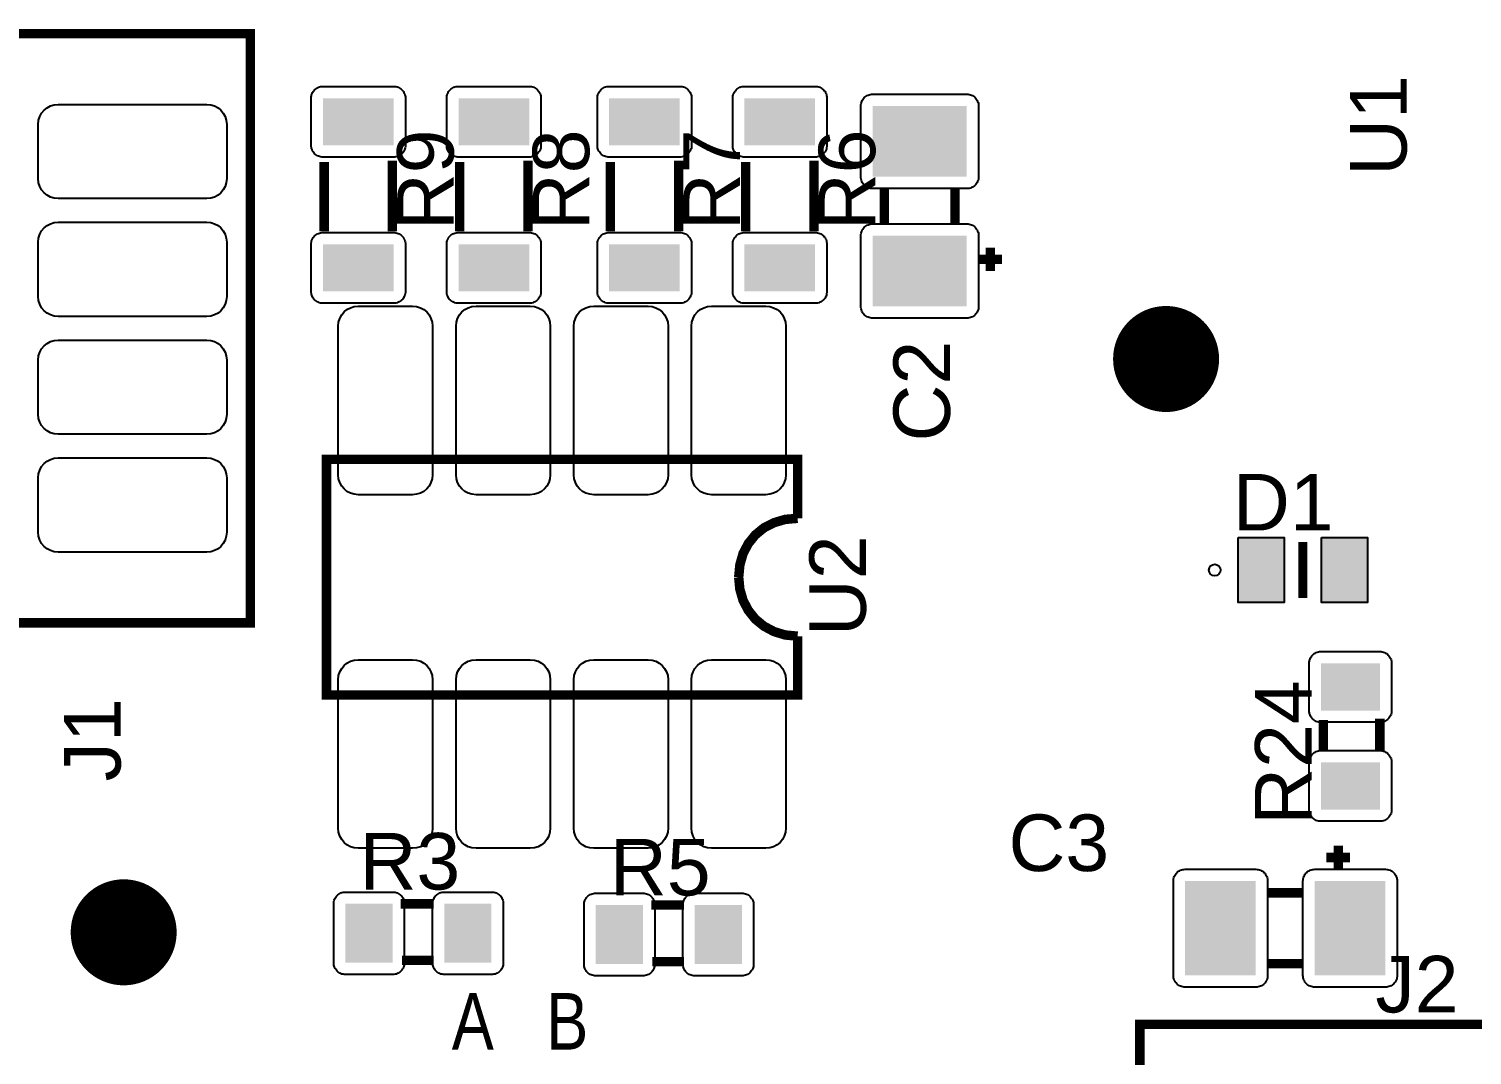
# Model space of a CAD drawing. Header units: inches. Extents: x 15 to 148, y 10 to 111.
# Drawn here: x 128.093 to 129.564, y 104.158 to 105.203 of the extents above; entities that cross this region are included whole.
import ezdxf

# ---------------------------------------------------------------- set-up
doc = ezdxf.new("R2010")
doc.units = ezdxf.units.IN
doc.header["$MEASUREMENT"] = 0
doc.layers.add('BLK_12AWG', color=7, linetype='Continuous')

# ---------------------------------------------------------------- blocks, each defined once
blk = doc.blocks.new('RPAD')
blk.add_trace([(-0.5, -0.5), (-0.5, 0.5), (0.5, -0.5), (0.5, 0.5)])
blk = doc.blocks.new('EPAD')
at = {"const_width": 0.5}
blk.add_lwpolyline([(-0.25, 0, 1), (0.25, 0, 1)], format="xyb", close=True, dxfattribs=at)
blk = doc.blocks.new('i2c')
for points, const_width in [([(129.5983, 106.1102), (129.8483, 106.1102), (129.8483, 106.6102), (129.5983, 106.6102), (129.5983, 106.1102)], 0.008), ([(129.5983, 106.1102), (129.8483, 106.1102), (129.8483, 106.6102), (129.5983, 106.6102), (129.5983, 106.1102)], 0.008), ([(129.5983, 106.1102), (129.8483, 106.1102), (129.8483, 106.6102), (129.5983, 106.6102), (129.5983, 106.1102)], 0.008), ([(129.969, 106.5024), (129.969, 106.4424)], 0.008), ([(129.969, 106.5024), (129.969, 106.4424)], 0.008), ([(129.969, 106.5024), (129.969, 106.4424)], 0.008), ([(130.0841, 106.5024), (130.0841, 106.4424)], 0.008), ([(130.0841, 106.5024), (130.0841, 106.4424)], 0.008), ([(130.0841, 106.5024), (130.0841, 106.4424)], 0.008), ([(130.212, 106.5024), (130.212, 106.4424)], 0.008), ([(130.212, 106.5024), (130.212, 106.4424)], 0.008), ([(130.212, 106.5024), (130.212, 106.4424)], 0.008), ([(130.3269, 106.5024), (130.3269, 106.4424)], 0.008), ([(130.3269, 106.5024), (130.3269, 106.4424)], 0.008), ([(130.3269, 106.5024), (130.3269, 106.4424)], 0.008), ([(129.911, 106.5014), (129.911, 106.4424)], 0.008), ([(129.911, 106.5014), (129.911, 106.4424)], 0.008), ([(129.911, 106.5014), (129.911, 106.4424)], 0.008), ([(130.0261, 106.5014), (130.0261, 106.4424)], 0.008), ([(130.0261, 106.5014), (130.0261, 106.4424)], 0.008), ([(130.0261, 106.5014), (130.0261, 106.4424)], 0.008), ([(130.154, 106.5014), (130.154, 106.4424)], 0.008), ([(130.154, 106.5014), (130.154, 106.4424)], 0.008), ([(130.154, 106.5014), (130.154, 106.4424)], 0.008), ([(130.2689, 106.5014), (130.2689, 106.4424)], 0.008), ([(130.2689, 106.5014), (130.2689, 106.4424)], 0.008), ([(130.2689, 106.5014), (130.2689, 106.4424)], 0.008), ([(130.3867, 106.4787), (130.3867, 106.4487)], 0.008), ([(130.3867, 106.4787), (130.3867, 106.4487)], 0.008), ([(130.3867, 106.4787), (130.3867, 106.4487)], 0.008), ([(130.4467, 106.4787), (130.4467, 106.4487)], 0.008), ([(130.4467, 106.4787), (130.4467, 106.4487)], 0.008), ([(130.4467, 106.4787), (130.4467, 106.4487)], 0.008), ([(130.4767, 106.4287), (130.4767, 106.4087)], 0.008), ([(130.4767, 106.4287), (130.4767, 106.4087)], 0.008), ([(130.4767, 106.4287), (130.4767, 106.4087)], 0.008), ([(130.4867, 106.4187), (130.4667, 106.4187)], 0.008), ([(130.4867, 106.4187), (130.4667, 106.4187)], 0.008), ([(130.4867, 106.4187), (130.4667, 106.4187)], 0.008), ([(130.313, 106.0989), (130.313, 106.0489), (129.913, 106.0489), (129.913, 106.2489), (130.313, 106.2489), (130.313, 106.1989)], 0.008), ([(130.313, 106.0989), (130.313, 106.0489), (129.913, 106.0489), (129.913, 106.2489), (130.313, 106.2489), (130.313, 106.1989)], 0.008), ([(130.313, 106.0989), (130.313, 106.0489), (129.913, 106.0489), (129.913, 106.2489), (130.313, 106.2489), (130.313, 106.1989)], 0.008), ([(130.263, 106.1489), (130.264, 106.1594), (130.2667, 106.169), (130.2712, 106.1775), (130.2771, 106.1848), (130.2844, 106.1908), (130.293, 106.1952), (130.3025, 106.198), (130.313, 106.1989)], 0.008), ([(130.263, 106.1489), (130.264, 106.1594), (130.2667, 106.169), (130.2712, 106.1775), (130.2771, 106.1848), (130.2844, 106.1908), (130.293, 106.1952), (130.3025, 106.198), (130.313, 106.1989)], 0.008), ([(130.263, 106.1489), (130.264, 106.1594), (130.2667, 106.169), (130.2712, 106.1775), (130.2771, 106.1848), (130.2844, 106.1908), (130.293, 106.1952), (130.3025, 106.198), (130.313, 106.1989)], 0.008), ([(130.742, 106.1787), (130.742, 106.1314)], 0.00787), ([(130.742, 106.1787), (130.742, 106.1314)], 0.00787), ([(130.742, 106.1787), (130.742, 106.1314)], 0.00787), ([(130.263, 106.1489), (130.264, 106.1387), (130.2667, 106.1293), (130.2712, 106.1208), (130.2771, 106.1134), (130.2844, 106.1074), (130.293, 106.1028), (130.3025, 106.0999), (130.313, 106.0989)], 0.008), ([(130.263, 106.1489), (130.264, 106.1387), (130.2667, 106.1293), (130.2712, 106.1208), (130.2771, 106.1134), (130.2844, 106.1074), (130.293, 106.1028), (130.3025, 106.0999), (130.313, 106.0989)], 0.008), ([(130.263, 106.1489), (130.264, 106.1387), (130.2667, 106.1293), (130.2712, 106.1208), (130.2771, 106.1134), (130.2844, 106.1074), (130.293, 106.1028), (130.3025, 106.0999), (130.313, 106.0989)], 0.008), ([(130.7594, 106.0008), (130.7594, 106.0278)], 0.008), ([(130.7594, 106.0008), (130.7594, 106.0278)], 0.008), ([(130.7594, 106.0008), (130.7594, 106.0278)], 0.008), ([(130.8074, 106.0008), (130.8074, 106.0288)], 0.008), ([(130.8074, 106.0008), (130.8074, 106.0288)], 0.008), ([(130.8074, 106.0008), (130.8074, 106.0288)], 0.008), ([(130.7721, 105.9211), (130.7721, 105.9011)], 0.008), ([(130.7721, 105.9211), (130.7721, 105.9011)], 0.008), ([(130.7721, 105.9211), (130.7721, 105.9011)], 0.008), ([(130.7621, 105.9111), (130.7821, 105.9111)], 0.008), ([(130.7621, 105.9111), (130.7821, 105.9111)], 0.008), ([(130.7621, 105.9111), (130.7821, 105.9111)], 0.008), ([(130.7121, 105.8811), (130.7421, 105.8811)], 0.008), ([(130.7121, 105.8811), (130.7421, 105.8811)], 0.008), ([(130.7121, 105.8811), (130.7421, 105.8811)], 0.008), ([(130.0041, 105.8718), (129.9761, 105.8718)], 0.008), ([(130.0041, 105.8718), (129.9761, 105.8718)], 0.008), ([(130.0041, 105.8718), (129.9761, 105.8718)], 0.008), ([(130.2167, 105.8708), (130.1887, 105.8708)], 0.008), ([(130.2167, 105.8708), (130.1887, 105.8708)], 0.008), ([(130.2167, 105.8708), (130.1887, 105.8708)], 0.008), ([(130.0041, 105.8238), (129.9771, 105.8238)], 0.008), ([(130.0041, 105.8238), (129.9771, 105.8238)], 0.008), ([(130.0041, 105.8238), (129.9771, 105.8238)], 0.008), ([(130.2167, 105.8228), (130.1897, 105.8228)], 0.008), ([(130.2167, 105.8228), (130.1897, 105.8228)], 0.008), ([(130.2167, 105.8228), (130.1897, 105.8228)], 0.008), ([(130.7121, 105.8211), (130.7421, 105.8211)], 0.008), ([(130.7121, 105.8211), (130.7421, 105.8211)], 0.008), ([(130.7121, 105.8211), (130.7421, 105.8211)], 0.008), ([(130.6036, 105.5196), (131.1036, 105.5196), (131.1036, 105.7696), (130.6036, 105.7696), (130.6036, 105.5196)], 0.008), ([(130.6036, 105.5196), (131.1036, 105.5196), (131.1036, 105.7696), (130.6036, 105.7696), (130.6036, 105.5196)], 0.008), ([(130.6036, 105.5196), (131.1036, 105.5196), (131.1036, 105.7696), (130.6036, 105.7696), (130.6036, 105.5196)], 0.008)]:
    blk.add_lwpolyline(points, dxfattribs=dict(const_width=const_width))
for points in [[(129.98, 106.5554), (129.98, 106.5154), (129.98, 106.5144), (129.9798, 106.5134), (129.9796, 106.5124), (129.9792, 106.5115), (129.9788, 106.5106), (129.9783, 106.5098), (129.9778, 106.509), (129.9771, 106.5083), (129.9764, 106.5077), (129.9756, 106.5071), (129.9748, 106.5066), (129.9739, 106.5062), (129.973, 106.5059), (129.972, 106.5056), (129.971, 106.5055), (129.97, 106.5054), (129.91, 106.5054), (129.909, 106.5055), (129.908, 106.5056), (129.907, 106.5059), (129.9061, 106.5062), (129.9052, 106.5066), (129.9044, 106.5071), (129.9036, 106.5077), (129.9029, 106.5083), (129.9023, 106.509), (129.9017, 106.5098), (129.9012, 106.5106), (129.9008, 106.5115), (129.9004, 106.5124), (129.9002, 106.5134), (129.9001, 106.5144), (129.9, 106.5154), (129.9, 106.5554), (129.9001, 106.5565), (129.9002, 106.5575), (129.9004, 106.5584), (129.9008, 106.5594), (129.9012, 106.5602), (129.9017, 106.5611), (129.9023, 106.5618), (129.9029, 106.5625), (129.9036, 106.5632), (129.9044, 106.5637), (129.9052, 106.5642), (129.9061, 106.5647), (129.907, 106.565), (129.908, 106.5652), (129.909, 106.5654), (129.91, 106.5654), (129.97, 106.5654), (129.971, 106.5654), (129.972, 106.5652), (129.973, 106.565), (129.9739, 106.5647), (129.9748, 106.5642), (129.9756, 106.5637), (129.9764, 106.5632), (129.9771, 106.5625), (129.9778, 106.5618), (129.9783, 106.5611), (129.9788, 106.5602), (129.9792, 106.5594), (129.9796, 106.5584), (129.9798, 106.5575), (129.98, 106.5565), (129.98, 106.5554)], [(130.0951, 106.5554), (130.0951, 106.5154), (130.095, 106.5144), (130.0949, 106.5134), (130.0946, 106.5124), (130.0943, 106.5115), (130.0939, 106.5106), (130.0934, 106.5098), (130.0928, 106.509), (130.0922, 106.5083), (130.0915, 106.5077), (130.0907, 106.5071), (130.0899, 106.5066), (130.089, 106.5062), (130.0881, 106.5059), (130.0871, 106.5056), (130.0861, 106.5055), (130.0851, 106.5054), (130.0251, 106.5054), (130.024, 106.5055), (130.023, 106.5056), (130.0221, 106.5059), (130.0211, 106.5062), (130.0203, 106.5066), (130.0194, 106.5071), (130.0187, 106.5077), (130.018, 106.5083), (130.0173, 106.509), (130.0167, 106.5098), (130.0163, 106.5106), (130.0158, 106.5115), (130.0155, 106.5124), (130.0153, 106.5134), (130.0151, 106.5144), (130.0151, 106.5154), (130.0151, 106.5554), (130.0151, 106.5565), (130.0153, 106.5575), (130.0155, 106.5584), (130.0158, 106.5594), (130.0163, 106.5602), (130.0167, 106.5611), (130.0173, 106.5618), (130.018, 106.5625), (130.0187, 106.5632), (130.0194, 106.5637), (130.0203, 106.5642), (130.0211, 106.5647), (130.0221, 106.565), (130.023, 106.5652), (130.024, 106.5654), (130.0251, 106.5654), (130.0851, 106.5654), (130.0861, 106.5654), (130.0871, 106.5652), (130.0881, 106.565), (130.089, 106.5647), (130.0899, 106.5642), (130.0907, 106.5637), (130.0915, 106.5632), (130.0922, 106.5625), (130.0928, 106.5618), (130.0934, 106.5611), (130.0939, 106.5602), (130.0943, 106.5594), (130.0946, 106.5584), (130.0949, 106.5575), (130.095, 106.5565), (130.0951, 106.5554)], [(130.223, 106.5554), (130.223, 106.5154), (130.223, 106.5144), (130.2228, 106.5134), (130.2226, 106.5124), (130.2222, 106.5115), (130.2218, 106.5106), (130.2213, 106.5098), (130.2208, 106.509), (130.2201, 106.5083), (130.2194, 106.5077), (130.2186, 106.5071), (130.2178, 106.5066), (130.2169, 106.5062), (130.216, 106.5059), (130.215, 106.5056), (130.214, 106.5055), (130.213, 106.5054), (130.153, 106.5054), (130.152, 106.5055), (130.151, 106.5056), (130.15, 106.5059), (130.1491, 106.5062), (130.1482, 106.5066), (130.1474, 106.5071), (130.1466, 106.5077), (130.1459, 106.5083), (130.1453, 106.509), (130.1447, 106.5098), (130.1442, 106.5106), (130.1438, 106.5115), (130.1434, 106.5124), (130.1432, 106.5134), (130.1431, 106.5144), (130.143, 106.5154), (130.143, 106.5554), (130.1431, 106.5565), (130.1432, 106.5575), (130.1434, 106.5584), (130.1438, 106.5594), (130.1442, 106.5602), (130.1447, 106.5611), (130.1453, 106.5618), (130.1459, 106.5625), (130.1466, 106.5632), (130.1474, 106.5637), (130.1482, 106.5642), (130.1491, 106.5647), (130.15, 106.565), (130.151, 106.5652), (130.152, 106.5654), (130.153, 106.5654), (130.213, 106.5654), (130.214, 106.5654), (130.215, 106.5652), (130.216, 106.565), (130.2169, 106.5647), (130.2178, 106.5642), (130.2186, 106.5637), (130.2194, 106.5632), (130.2201, 106.5625), (130.2208, 106.5618), (130.2213, 106.5611), (130.2218, 106.5602), (130.2222, 106.5594), (130.2226, 106.5584), (130.2228, 106.5575), (130.223, 106.5565), (130.223, 106.5554)], [(130.3379, 106.5554), (130.3379, 106.5154), (130.3379, 106.5144), (130.3377, 106.5134), (130.3375, 106.5124), (130.3372, 106.5115), (130.3368, 106.5106), (130.3363, 106.5098), (130.3357, 106.509), (130.3351, 106.5083), (130.3343, 106.5077), (130.3336, 106.5071), (130.3328, 106.5066), (130.3319, 106.5062), (130.331, 106.5059), (130.33, 106.5056), (130.329, 106.5055), (130.3279, 106.5054), (130.2679, 106.5054), (130.2669, 106.5055), (130.2659, 106.5056), (130.2649, 106.5059), (130.264, 106.5062), (130.2631, 106.5066), (130.2623, 106.5071), (130.2615, 106.5077), (130.2608, 106.5083), (130.2602, 106.509), (130.2596, 106.5098), (130.2591, 106.5106), (130.2587, 106.5115), (130.2584, 106.5124), (130.2581, 106.5134), (130.258, 106.5144), (130.2579, 106.5154), (130.2579, 106.5554), (130.258, 106.5565), (130.2581, 106.5575), (130.2584, 106.5584), (130.2587, 106.5594), (130.2591, 106.5602), (130.2596, 106.5611), (130.2602, 106.5618), (130.2608, 106.5625), (130.2615, 106.5632), (130.2623, 106.5637), (130.2631, 106.5642), (130.264, 106.5647), (130.2649, 106.565), (130.2659, 106.5652), (130.2669, 106.5654), (130.2679, 106.5654), (130.3279, 106.5654), (130.329, 106.5654), (130.33, 106.5652), (130.331, 106.565), (130.3319, 106.5647), (130.3328, 106.5642), (130.3336, 106.5637), (130.3343, 106.5632), (130.3351, 106.5625), (130.3357, 106.5618), (130.3363, 106.5611), (130.3368, 106.5602), (130.3372, 106.5594), (130.3375, 106.5584), (130.3377, 106.5575), (130.3379, 106.5565), (130.3379, 106.5554)], [(130.4667, 106.5487), (130.4667, 106.4887), (130.4667, 106.4877), (130.4665, 106.4867), (130.4663, 106.4857), (130.4659, 106.4848), (130.4655, 106.4839), (130.465, 106.4831), (130.4645, 106.4823), (130.4638, 106.4816), (130.4631, 106.481), (130.4623, 106.4804), (130.4615, 106.4799), (130.4606, 106.4795), (130.4597, 106.4792), (130.4588, 106.4789), (130.4578, 106.4788), (130.4567, 106.4787), (130.3767, 106.4787), (130.3757, 106.4788), (130.3747, 106.4789), (130.3737, 106.4792), (130.3728, 106.4795), (130.3719, 106.4799), (130.3711, 106.4804), (130.3703, 106.481), (130.3696, 106.4816), (130.369, 106.4823), (130.3684, 106.4831), (130.3679, 106.4839), (130.3675, 106.4848), (130.3672, 106.4857), (130.3669, 106.4867), (130.3668, 106.4877), (130.3667, 106.4887), (130.3667, 106.5487), (130.3668, 106.5498), (130.3669, 106.5508), (130.3672, 106.5518), (130.3675, 106.5527), (130.3679, 106.5536), (130.3684, 106.5544), (130.369, 106.5552), (130.3696, 106.5559), (130.3703, 106.5565), (130.3711, 106.5571), (130.3719, 106.5576), (130.3728, 106.558), (130.3737, 106.5583), (130.3747, 106.5585), (130.3757, 106.5587), (130.3767, 106.5587), (130.4567, 106.5587), (130.4578, 106.5587), (130.4588, 106.5585), (130.4597, 106.5583), (130.4606, 106.558), (130.4615, 106.5576), (130.4623, 106.5571), (130.4631, 106.5565), (130.4638, 106.5559), (130.4645, 106.5552), (130.465, 106.5544), (130.4655, 106.5536), (130.4659, 106.5527), (130.4663, 106.5518), (130.4665, 106.5508), (130.4667, 106.5498), (130.4667, 106.5487)], [(129.6683, 106.4872), (129.6683, 106.5332), (129.6686, 106.5367), (129.6696, 106.5399), (129.6711, 106.5428), (129.6732, 106.5453), (129.6757, 106.5473), (129.6786, 106.5489), (129.6818, 106.5499), (129.6853, 106.5502), (129.8113, 106.5502), (129.8148, 106.5499), (129.818, 106.5489), (129.8209, 106.5473), (129.8234, 106.5453), (129.8254, 106.5428), (129.827, 106.5399), (129.8279, 106.5367), (129.8283, 106.5332), (129.8283, 106.4872), (129.8279, 106.4837), (129.827, 106.4805), (129.8254, 106.4776), (129.8234, 106.4751), (129.8209, 106.4731), (129.818, 106.4715), (129.8148, 106.4705), (129.8113, 106.4702), (129.6853, 106.4702), (129.6818, 106.4705), (129.6786, 106.4715), (129.6757, 106.4731), (129.6732, 106.4751), (129.6711, 106.4776), (129.6696, 106.4805), (129.6686, 106.4837), (129.6683, 106.4872)], [(129.6683, 106.3872), (129.6683, 106.4332), (129.6686, 106.4367), (129.6696, 106.4399), (129.6711, 106.4428), (129.6732, 106.4453), (129.6757, 106.4473), (129.6786, 106.4489), (129.6818, 106.4499), (129.6853, 106.4502), (129.8113, 106.4502), (129.8148, 106.4499), (129.818, 106.4489), (129.8209, 106.4473), (129.8234, 106.4453), (129.8254, 106.4428), (129.827, 106.4399), (129.8279, 106.4367), (129.8283, 106.4332), (129.8283, 106.3872), (129.8279, 106.3837), (129.827, 106.3805), (129.8254, 106.3776), (129.8234, 106.3751), (129.8209, 106.3731), (129.818, 106.3715), (129.8148, 106.3705), (129.8113, 106.3702), (129.6853, 106.3702), (129.6818, 106.3705), (129.6786, 106.3715), (129.6757, 106.3731), (129.6732, 106.3751), (129.6711, 106.3776), (129.6696, 106.3805), (129.6686, 106.3837), (129.6683, 106.3872)], [(130.4667, 106.4387), (130.4667, 106.3787), (130.4667, 106.3777), (130.4665, 106.3767), (130.4663, 106.3757), (130.4659, 106.3748), (130.4655, 106.3739), (130.465, 106.3731), (130.4645, 106.3723), (130.4638, 106.3716), (130.4631, 106.371), (130.4623, 106.3704), (130.4615, 106.3699), (130.4606, 106.3695), (130.4597, 106.3692), (130.4588, 106.3689), (130.4578, 106.3688), (130.4567, 106.3687), (130.3767, 106.3687), (130.3757, 106.3688), (130.3747, 106.3689), (130.3737, 106.3692), (130.3728, 106.3695), (130.3719, 106.3699), (130.3711, 106.3704), (130.3703, 106.371), (130.3696, 106.3716), (130.369, 106.3723), (130.3684, 106.3731), (130.3679, 106.3739), (130.3675, 106.3748), (130.3672, 106.3757), (130.3669, 106.3767), (130.3668, 106.3777), (130.3667, 106.3787), (130.3667, 106.4387), (130.3668, 106.4398), (130.3669, 106.4408), (130.3672, 106.4418), (130.3675, 106.4427), (130.3679, 106.4436), (130.3684, 106.4444), (130.369, 106.4452), (130.3696, 106.4459), (130.3703, 106.4465), (130.3711, 106.4471), (130.3719, 106.4476), (130.3728, 106.448), (130.3737, 106.4483), (130.3747, 106.4485), (130.3757, 106.4487), (130.3767, 106.4487), (130.4567, 106.4487), (130.4578, 106.4487), (130.4588, 106.4485), (130.4597, 106.4483), (130.4606, 106.448), (130.4615, 106.4476), (130.4623, 106.4471), (130.4631, 106.4465), (130.4638, 106.4459), (130.4645, 106.4452), (130.465, 106.4444), (130.4655, 106.4436), (130.4659, 106.4427), (130.4663, 106.4418), (130.4665, 106.4408), (130.4667, 106.4398), (130.4667, 106.4387)], [(129.98, 106.4314), (129.98, 106.3914), (129.98, 106.3904), (129.9798, 106.3894), (129.9796, 106.3884), (129.9792, 106.3875), (129.9788, 106.3866), (129.9783, 106.3858), (129.9778, 106.385), (129.9771, 106.3843), (129.9764, 106.3837), (129.9756, 106.3831), (129.9748, 106.3826), (129.9739, 106.3822), (129.973, 106.3819), (129.972, 106.3816), (129.971, 106.3815), (129.97, 106.3814), (129.91, 106.3814), (129.909, 106.3815), (129.908, 106.3816), (129.907, 106.3819), (129.9061, 106.3822), (129.9052, 106.3826), (129.9044, 106.3831), (129.9036, 106.3837), (129.9029, 106.3843), (129.9023, 106.385), (129.9017, 106.3858), (129.9012, 106.3866), (129.9008, 106.3875), (129.9004, 106.3884), (129.9002, 106.3894), (129.9001, 106.3904), (129.9, 106.3914), (129.9, 106.4314), (129.9001, 106.4325), (129.9002, 106.4335), (129.9004, 106.4344), (129.9008, 106.4354), (129.9012, 106.4362), (129.9017, 106.4371), (129.9023, 106.4378), (129.9029, 106.4385), (129.9036, 106.4392), (129.9044, 106.4397), (129.9052, 106.4402), (129.9061, 106.4407), (129.907, 106.441), (129.908, 106.4412), (129.909, 106.4414), (129.91, 106.4414), (129.97, 106.4414), (129.971, 106.4414), (129.972, 106.4412), (129.973, 106.441), (129.9739, 106.4407), (129.9748, 106.4402), (129.9756, 106.4397), (129.9764, 106.4392), (129.9771, 106.4385), (129.9778, 106.4378), (129.9783, 106.4371), (129.9788, 106.4362), (129.9792, 106.4354), (129.9796, 106.4344), (129.9798, 106.4335), (129.98, 106.4325), (129.98, 106.4314)], [(130.0951, 106.4314), (130.0951, 106.3914), (130.095, 106.3904), (130.0949, 106.3894), (130.0946, 106.3884), (130.0943, 106.3875), (130.0939, 106.3866), (130.0934, 106.3858), (130.0928, 106.385), (130.0922, 106.3843), (130.0915, 106.3837), (130.0907, 106.3831), (130.0899, 106.3826), (130.089, 106.3822), (130.0881, 106.3819), (130.0871, 106.3816), (130.0861, 106.3815), (130.0851, 106.3814), (130.0251, 106.3814), (130.024, 106.3815), (130.023, 106.3816), (130.0221, 106.3819), (130.0211, 106.3822), (130.0203, 106.3826), (130.0194, 106.3831), (130.0187, 106.3837), (130.018, 106.3843), (130.0173, 106.385), (130.0167, 106.3858), (130.0163, 106.3866), (130.0158, 106.3875), (130.0155, 106.3884), (130.0153, 106.3894), (130.0151, 106.3904), (130.0151, 106.3914), (130.0151, 106.4314), (130.0151, 106.4325), (130.0153, 106.4335), (130.0155, 106.4344), (130.0158, 106.4354), (130.0163, 106.4362), (130.0167, 106.4371), (130.0173, 106.4378), (130.018, 106.4385), (130.0187, 106.4392), (130.0194, 106.4397), (130.0203, 106.4402), (130.0211, 106.4407), (130.0221, 106.441), (130.023, 106.4412), (130.024, 106.4414), (130.0251, 106.4414), (130.0851, 106.4414), (130.0861, 106.4414), (130.0871, 106.4412), (130.0881, 106.441), (130.089, 106.4407), (130.0899, 106.4402), (130.0907, 106.4397), (130.0915, 106.4392), (130.0922, 106.4385), (130.0928, 106.4378), (130.0934, 106.4371), (130.0939, 106.4362), (130.0943, 106.4354), (130.0946, 106.4344), (130.0949, 106.4335), (130.095, 106.4325), (130.0951, 106.4314)], [(130.223, 106.4314), (130.223, 106.3914), (130.223, 106.3904), (130.2228, 106.3894), (130.2226, 106.3884), (130.2222, 106.3875), (130.2218, 106.3866), (130.2213, 106.3858), (130.2208, 106.385), (130.2201, 106.3843), (130.2194, 106.3837), (130.2186, 106.3831), (130.2178, 106.3826), (130.2169, 106.3822), (130.216, 106.3819), (130.215, 106.3816), (130.214, 106.3815), (130.213, 106.3814), (130.153, 106.3814), (130.152, 106.3815), (130.151, 106.3816), (130.15, 106.3819), (130.1491, 106.3822), (130.1482, 106.3826), (130.1474, 106.3831), (130.1466, 106.3837), (130.1459, 106.3843), (130.1453, 106.385), (130.1447, 106.3858), (130.1442, 106.3866), (130.1438, 106.3875), (130.1434, 106.3884), (130.1432, 106.3894), (130.1431, 106.3904), (130.143, 106.3914), (130.143, 106.4314), (130.1431, 106.4325), (130.1432, 106.4335), (130.1434, 106.4344), (130.1438, 106.4354), (130.1442, 106.4362), (130.1447, 106.4371), (130.1453, 106.4378), (130.1459, 106.4385), (130.1466, 106.4392), (130.1474, 106.4397), (130.1482, 106.4402), (130.1491, 106.4407), (130.15, 106.441), (130.151, 106.4412), (130.152, 106.4414), (130.153, 106.4414), (130.213, 106.4414), (130.214, 106.4414), (130.215, 106.4412), (130.216, 106.441), (130.2169, 106.4407), (130.2178, 106.4402), (130.2186, 106.4397), (130.2194, 106.4392), (130.2201, 106.4385), (130.2208, 106.4378), (130.2213, 106.4371), (130.2218, 106.4362), (130.2222, 106.4354), (130.2226, 106.4344), (130.2228, 106.4335), (130.223, 106.4325), (130.223, 106.4314)], [(130.3379, 106.4314), (130.3379, 106.3914), (130.3379, 106.3904), (130.3377, 106.3894), (130.3375, 106.3884), (130.3372, 106.3875), (130.3368, 106.3866), (130.3363, 106.3858), (130.3357, 106.385), (130.3351, 106.3843), (130.3343, 106.3837), (130.3336, 106.3831), (130.3328, 106.3826), (130.3319, 106.3822), (130.331, 106.3819), (130.33, 106.3816), (130.329, 106.3815), (130.3279, 106.3814), (130.2679, 106.3814), (130.2669, 106.3815), (130.2659, 106.3816), (130.2649, 106.3819), (130.264, 106.3822), (130.2631, 106.3826), (130.2623, 106.3831), (130.2615, 106.3837), (130.2608, 106.3843), (130.2602, 106.385), (130.2596, 106.3858), (130.2591, 106.3866), (130.2587, 106.3875), (130.2584, 106.3884), (130.2581, 106.3894), (130.258, 106.3904), (130.2579, 106.3914), (130.2579, 106.4314), (130.258, 106.4325), (130.2581, 106.4335), (130.2584, 106.4344), (130.2587, 106.4354), (130.2591, 106.4362), (130.2596, 106.4371), (130.2602, 106.4378), (130.2608, 106.4385), (130.2615, 106.4392), (130.2623, 106.4397), (130.2631, 106.4402), (130.264, 106.4407), (130.2649, 106.441), (130.2659, 106.4412), (130.2669, 106.4414), (130.2679, 106.4414), (130.3279, 106.4414), (130.329, 106.4414), (130.33, 106.4412), (130.331, 106.441), (130.3319, 106.4407), (130.3328, 106.4402), (130.3336, 106.4397), (130.3343, 106.4392), (130.3351, 106.4385), (130.3357, 106.4378), (130.3363, 106.4371), (130.3368, 106.4362), (130.3372, 106.4354), (130.3375, 106.4344), (130.3377, 106.4335), (130.3379, 106.4325), (130.3379, 106.4314)], [(129.986, 106.2189), (129.94, 106.2189), (129.9365, 106.2193), (129.9333, 106.2202), (129.9304, 106.2218), (129.9279, 106.2238), (129.9259, 106.2263), (129.9243, 106.2292), (129.9233, 106.2325), (129.923, 106.2359), (129.923, 106.3619), (129.9233, 106.3654), (129.9243, 106.3686), (129.9259, 106.3715), (129.9279, 106.374), (129.9304, 106.3761), (129.9333, 106.3776), (129.9365, 106.3786), (129.94, 106.3789), (129.986, 106.3789), (129.9895, 106.3786), (129.9927, 106.3776), (129.9956, 106.3761), (129.9981, 106.374), (130.0001, 106.3715), (130.0017, 106.3686), (130.0027, 106.3654), (130.003, 106.3619), (130.003, 106.2359), (130.0027, 106.2325), (130.0017, 106.2292), (130.0001, 106.2263), (129.9981, 106.2238), (129.9956, 106.2218), (129.9927, 106.2202), (129.9895, 106.2193), (129.986, 106.2189)], [(130.086, 106.2189), (130.04, 106.2189), (130.0365, 106.2193), (130.0333, 106.2202), (130.0304, 106.2218), (130.0279, 106.2238), (130.0259, 106.2263), (130.0243, 106.2292), (130.0233, 106.2325), (130.023, 106.2359), (130.023, 106.3619), (130.0233, 106.3654), (130.0243, 106.3686), (130.0259, 106.3715), (130.0279, 106.374), (130.0304, 106.3761), (130.0333, 106.3776), (130.0365, 106.3786), (130.04, 106.3789), (130.086, 106.3789), (130.0895, 106.3786), (130.0927, 106.3776), (130.0956, 106.3761), (130.0981, 106.374), (130.1001, 106.3715), (130.1017, 106.3686), (130.1027, 106.3654), (130.103, 106.3619), (130.103, 106.2359), (130.1027, 106.2325), (130.1017, 106.2292), (130.1001, 106.2263), (130.0981, 106.2238), (130.0956, 106.2218), (130.0927, 106.2202), (130.0895, 106.2193), (130.086, 106.2189)], [(130.186, 106.2189), (130.14, 106.2189), (130.1365, 106.2193), (130.1333, 106.2202), (130.1304, 106.2218), (130.1279, 106.2238), (130.1259, 106.2263), (130.1243, 106.2292), (130.1233, 106.2325), (130.123, 106.2359), (130.123, 106.3619), (130.1233, 106.3654), (130.1243, 106.3686), (130.1259, 106.3715), (130.1279, 106.374), (130.1304, 106.3761), (130.1333, 106.3776), (130.1365, 106.3786), (130.14, 106.3789), (130.186, 106.3789), (130.1895, 106.3786), (130.1927, 106.3776), (130.1956, 106.3761), (130.1981, 106.374), (130.2001, 106.3715), (130.2017, 106.3686), (130.2027, 106.3654), (130.203, 106.3619), (130.203, 106.2359), (130.2027, 106.2325), (130.2017, 106.2292), (130.2001, 106.2263), (130.1981, 106.2238), (130.1956, 106.2218), (130.1927, 106.2202), (130.1895, 106.2193), (130.186, 106.2189)], [(130.286, 106.2189), (130.24, 106.2189), (130.2365, 106.2193), (130.2333, 106.2202), (130.2304, 106.2218), (130.2279, 106.2238), (130.2259, 106.2263), (130.2243, 106.2292), (130.2233, 106.2325), (130.223, 106.2359), (130.223, 106.3619), (130.2233, 106.3654), (130.2243, 106.3686), (130.2259, 106.3715), (130.2279, 106.374), (130.2304, 106.3761), (130.2333, 106.3776), (130.2365, 106.3786), (130.24, 106.3789), (130.286, 106.3789), (130.2895, 106.3786), (130.2927, 106.3776), (130.2956, 106.3761), (130.2981, 106.374), (130.3001, 106.3715), (130.3017, 106.3686), (130.3027, 106.3654), (130.303, 106.3619), (130.303, 106.2359), (130.3027, 106.2325), (130.3017, 106.2292), (130.3001, 106.2263), (130.2981, 106.2238), (130.2956, 106.2218), (130.2927, 106.2202), (130.2895, 106.2193), (130.286, 106.2189)], [(129.6683, 106.2872), (129.6683, 106.3332), (129.6686, 106.3367), (129.6696, 106.3399), (129.6711, 106.3428), (129.6732, 106.3453), (129.6757, 106.3473), (129.6786, 106.3489), (129.6818, 106.3499), (129.6853, 106.3502), (129.8113, 106.3502), (129.8148, 106.3499), (129.818, 106.3489), (129.8209, 106.3473), (129.8234, 106.3453), (129.8254, 106.3428), (129.827, 106.3399), (129.8279, 106.3367), (129.8283, 106.3332), (129.8283, 106.2872), (129.8279, 106.2837), (129.827, 106.2805), (129.8254, 106.2776), (129.8234, 106.2751), (129.8209, 106.2731), (129.818, 106.2715), (129.8148, 106.2705), (129.8113, 106.2702), (129.6853, 106.2702), (129.6818, 106.2705), (129.6786, 106.2715), (129.6757, 106.2731), (129.6732, 106.2751), (129.6711, 106.2776), (129.6696, 106.2805), (129.6686, 106.2837), (129.6683, 106.2872)], [(129.6683, 106.1872), (129.6683, 106.2332), (129.6686, 106.2367), (129.6696, 106.2399), (129.6711, 106.2428), (129.6732, 106.2453), (129.6757, 106.2473), (129.6786, 106.2489), (129.6818, 106.2499), (129.6853, 106.2502), (129.8113, 106.2502), (129.8148, 106.2499), (129.818, 106.2489), (129.8209, 106.2473), (129.8234, 106.2453), (129.8254, 106.2428), (129.827, 106.2399), (129.8279, 106.2367), (129.8283, 106.2332), (129.8283, 106.1872), (129.8279, 106.1837), (129.827, 106.1805), (129.8254, 106.1776), (129.8234, 106.1751), (129.8209, 106.1731), (129.818, 106.1715), (129.8148, 106.1705), (129.8113, 106.1702), (129.6853, 106.1702), (129.6818, 106.1705), (129.6786, 106.1715), (129.6757, 106.1731), (129.6732, 106.1751), (129.6711, 106.1776), (129.6696, 106.1805), (129.6686, 106.1837), (129.6683, 106.1872)], [(130.6871, 106.1825), (130.7261, 106.1825), (130.7261, 106.1275), (130.6871, 106.1275), (130.6871, 106.1825)], [(130.758, 106.1825), (130.797, 106.1825), (130.797, 106.1275), (130.758, 106.1275), (130.758, 106.1825)], [(129.986, 105.9189), (129.94, 105.9189), (129.9365, 105.9193), (129.9333, 105.9202), (129.9304, 105.9218), (129.9279, 105.9238), (129.9259, 105.9263), (129.9243, 105.9292), (129.9233, 105.9325), (129.923, 105.9359), (129.923, 106.0619), (129.9233, 106.0654), (129.9243, 106.0686), (129.9259, 106.0715), (129.9279, 106.074), (129.9304, 106.0761), (129.9333, 106.0776), (129.9365, 106.0786), (129.94, 106.0789), (129.986, 106.0789), (129.9895, 106.0786), (129.9927, 106.0776), (129.9956, 106.0761), (129.9981, 106.074), (130.0001, 106.0715), (130.0017, 106.0686), (130.0027, 106.0654), (130.003, 106.0619), (130.003, 105.9359), (130.0027, 105.9325), (130.0017, 105.9292), (130.0001, 105.9263), (129.9981, 105.9238), (129.9956, 105.9218), (129.9927, 105.9202), (129.9895, 105.9193), (129.986, 105.9189)], [(130.086, 105.9189), (130.04, 105.9189), (130.0365, 105.9193), (130.0333, 105.9202), (130.0304, 105.9218), (130.0279, 105.9238), (130.0259, 105.9263), (130.0243, 105.9292), (130.0233, 105.9325), (130.023, 105.9359), (130.023, 106.0619), (130.0233, 106.0654), (130.0243, 106.0686), (130.0259, 106.0715), (130.0279, 106.074), (130.0304, 106.0761), (130.0333, 106.0776), (130.0365, 106.0786), (130.04, 106.0789), (130.086, 106.0789), (130.0895, 106.0786), (130.0927, 106.0776), (130.0956, 106.0761), (130.0981, 106.074), (130.1001, 106.0715), (130.1017, 106.0686), (130.1027, 106.0654), (130.103, 106.0619), (130.103, 105.9359), (130.1027, 105.9325), (130.1017, 105.9292), (130.1001, 105.9263), (130.0981, 105.9238), (130.0956, 105.9218), (130.0927, 105.9202), (130.0895, 105.9193), (130.086, 105.9189)], [(130.186, 105.9189), (130.14, 105.9189), (130.1365, 105.9193), (130.1333, 105.9202), (130.1304, 105.9218), (130.1279, 105.9238), (130.1259, 105.9263), (130.1243, 105.9292), (130.1233, 105.9325), (130.123, 105.9359), (130.123, 106.0619), (130.1233, 106.0654), (130.1243, 106.0686), (130.1259, 106.0715), (130.1279, 106.074), (130.1304, 106.0761), (130.1333, 106.0776), (130.1365, 106.0786), (130.14, 106.0789), (130.186, 106.0789), (130.1895, 106.0786), (130.1927, 106.0776), (130.1956, 106.0761), (130.1981, 106.074), (130.2001, 106.0715), (130.2017, 106.0686), (130.2027, 106.0654), (130.203, 106.0619), (130.203, 105.9359), (130.2027, 105.9325), (130.2017, 105.9292), (130.2001, 105.9263), (130.1981, 105.9238), (130.1956, 105.9218), (130.1927, 105.9202), (130.1895, 105.9193), (130.186, 105.9189)], [(130.286, 105.9189), (130.24, 105.9189), (130.2365, 105.9193), (130.2333, 105.9202), (130.2304, 105.9218), (130.2279, 105.9238), (130.2259, 105.9263), (130.2243, 105.9292), (130.2233, 105.9325), (130.223, 105.9359), (130.223, 106.0619), (130.2233, 106.0654), (130.2243, 106.0686), (130.2259, 106.0715), (130.2279, 106.074), (130.2304, 106.0761), (130.2333, 106.0776), (130.2365, 106.0786), (130.24, 106.0789), (130.286, 106.0789), (130.2895, 106.0786), (130.2927, 106.0776), (130.2956, 106.0761), (130.2981, 106.074), (130.3001, 106.0715), (130.3017, 106.0686), (130.3027, 106.0654), (130.303, 106.0619), (130.303, 105.9359), (130.3027, 105.9325), (130.3017, 105.9292), (130.3001, 105.9263), (130.2981, 105.9238), (130.2956, 105.9218), (130.2927, 105.9202), (130.2895, 105.9193), (130.286, 105.9189)], [(130.7474, 106.0358), (130.7474, 106.0758), (130.7474, 106.0768), (130.7476, 106.0778), (130.7478, 106.0788), (130.7481, 106.0797), (130.7485, 106.0806), (130.749, 106.0814), (130.7496, 106.0822), (130.7502, 106.0829), (130.751, 106.0836), (130.7517, 106.0841), (130.7525, 106.0846), (130.7534, 106.085), (130.7543, 106.0854), (130.7553, 106.0856), (130.7563, 106.0858), (130.7574, 106.0858), (130.8074, 106.0858), (130.8084, 106.0858), (130.8094, 106.0856), (130.8104, 106.0854), (130.8113, 106.085), (130.8122, 106.0846), (130.813, 106.0841), (130.8138, 106.0836), (130.8145, 106.0829), (130.8151, 106.0822), (130.8157, 106.0814), (130.8162, 106.0806), (130.8166, 106.0797), (130.8169, 106.0788), (130.8172, 106.0778), (130.8173, 106.0768), (130.8174, 106.0758), (130.8174, 106.0358), (130.8173, 106.0348), (130.8172, 106.0338), (130.8169, 106.0328), (130.8166, 106.0319), (130.8162, 106.031), (130.8157, 106.0302), (130.8151, 106.0294), (130.8145, 106.0287), (130.8138, 106.0281), (130.813, 106.0275), (130.8122, 106.027), (130.8113, 106.0266), (130.8104, 106.0262), (130.8094, 106.026), (130.8084, 106.0259), (130.8074, 106.0258), (130.7574, 106.0258), (130.7563, 106.0259), (130.7553, 106.026), (130.7543, 106.0262), (130.7534, 106.0266), (130.7525, 106.027), (130.7517, 106.0275), (130.751, 106.0281), (130.7502, 106.0287), (130.7496, 106.0294), (130.749, 106.0302), (130.7485, 106.031), (130.7481, 106.0319), (130.7478, 106.0328), (130.7476, 106.0338), (130.7474, 106.0348), (130.7474, 106.0358)], [(130.7474, 105.9518), (130.7474, 105.9918), (130.7474, 105.9928), (130.7476, 105.9938), (130.7478, 105.9948), (130.7481, 105.9957), (130.7485, 105.9966), (130.749, 105.9974), (130.7496, 105.9982), (130.7502, 105.9989), (130.751, 105.9996), (130.7517, 106.0001), (130.7525, 106.0006), (130.7534, 106.001), (130.7543, 106.0014), (130.7553, 106.0016), (130.7563, 106.0018), (130.7574, 106.0018), (130.8074, 106.0018), (130.8084, 106.0018), (130.8094, 106.0016), (130.8104, 106.0014), (130.8113, 106.001), (130.8122, 106.0006), (130.813, 106.0001), (130.8138, 105.9996), (130.8145, 105.9989), (130.8151, 105.9982), (130.8157, 105.9974), (130.8162, 105.9966), (130.8166, 105.9957), (130.8169, 105.9948), (130.8172, 105.9938), (130.8173, 105.9928), (130.8174, 105.9918), (130.8174, 105.9518), (130.8173, 105.9508), (130.8172, 105.9498), (130.8169, 105.9488), (130.8166, 105.9479), (130.8162, 105.947), (130.8157, 105.9462), (130.8151, 105.9454), (130.8145, 105.9447), (130.8138, 105.9441), (130.813, 105.9435), (130.8122, 105.943), (130.8113, 105.9426), (130.8104, 105.9422), (130.8094, 105.942), (130.8084, 105.9419), (130.8074, 105.9418), (130.7574, 105.9418), (130.7563, 105.9419), (130.7553, 105.942), (130.7543, 105.9422), (130.7534, 105.9426), (130.7525, 105.943), (130.7517, 105.9435), (130.751, 105.9441), (130.7502, 105.9447), (130.7496, 105.9454), (130.749, 105.9462), (130.7485, 105.947), (130.7481, 105.9479), (130.7478, 105.9488), (130.7476, 105.9498), (130.7474, 105.9508), (130.7474, 105.9518)], [(130.6421, 105.9011), (130.7021, 105.9011), (130.7032, 105.901), (130.7042, 105.9009), (130.7051, 105.9006), (130.7061, 105.9003), (130.7069, 105.8999), (130.7078, 105.8994), (130.7085, 105.8988), (130.7092, 105.8982), (130.7099, 105.8975), (130.7104, 105.8967), (130.7109, 105.8959), (130.7114, 105.895), (130.7117, 105.8941), (130.7119, 105.8931), (130.7121, 105.8921), (130.7121, 105.8911), (130.7121, 105.8111), (130.7121, 105.81), (130.7119, 105.809), (130.7117, 105.8081), (130.7114, 105.8071), (130.7109, 105.8063), (130.7104, 105.8054), (130.7099, 105.8047), (130.7092, 105.804), (130.7085, 105.8033), (130.7078, 105.8028), (130.7069, 105.8023), (130.7061, 105.8018), (130.7051, 105.8015), (130.7042, 105.8013), (130.7032, 105.8011), (130.7021, 105.8011), (130.6421, 105.8011), (130.6411, 105.8011), (130.6401, 105.8013), (130.6391, 105.8015), (130.6382, 105.8018), (130.6373, 105.8023), (130.6365, 105.8028), (130.6357, 105.8033), (130.635, 105.804), (130.6344, 105.8047), (130.6338, 105.8054), (130.6333, 105.8063), (130.6329, 105.8071), (130.6326, 105.8081), (130.6323, 105.809), (130.6322, 105.81), (130.6321, 105.8111), (130.6321, 105.8911), (130.6322, 105.8921), (130.6323, 105.8931), (130.6326, 105.8941), (130.6329, 105.895), (130.6333, 105.8959), (130.6338, 105.8967), (130.6344, 105.8975), (130.635, 105.8982), (130.6357, 105.8988), (130.6365, 105.8994), (130.6373, 105.8999), (130.6382, 105.9003), (130.6391, 105.9006), (130.6401, 105.9009), (130.6411, 105.901), (130.6421, 105.9011)], [(130.7521, 105.9011), (130.8121, 105.9011), (130.8132, 105.901), (130.8142, 105.9009), (130.8151, 105.9006), (130.8161, 105.9003), (130.8169, 105.8999), (130.8178, 105.8994), (130.8185, 105.8988), (130.8192, 105.8982), (130.8199, 105.8975), (130.8204, 105.8967), (130.8209, 105.8959), (130.8214, 105.895), (130.8217, 105.8941), (130.8219, 105.8931), (130.8221, 105.8921), (130.8221, 105.8911), (130.8221, 105.8111), (130.8221, 105.81), (130.8219, 105.809), (130.8217, 105.8081), (130.8214, 105.8071), (130.8209, 105.8063), (130.8204, 105.8054), (130.8199, 105.8047), (130.8192, 105.804), (130.8185, 105.8033), (130.8178, 105.8028), (130.8169, 105.8023), (130.8161, 105.8018), (130.8151, 105.8015), (130.8142, 105.8013), (130.8132, 105.8011), (130.8121, 105.8011), (130.7521, 105.8011), (130.7511, 105.8011), (130.7501, 105.8013), (130.7491, 105.8015), (130.7482, 105.8018), (130.7473, 105.8023), (130.7465, 105.8028), (130.7457, 105.8033), (130.745, 105.804), (130.7444, 105.8047), (130.7438, 105.8054), (130.7433, 105.8063), (130.7429, 105.8071), (130.7426, 105.8081), (130.7423, 105.809), (130.7422, 105.81), (130.7421, 105.8111), (130.7421, 105.8911), (130.7422, 105.8921), (130.7423, 105.8931), (130.7426, 105.8941), (130.7429, 105.895), (130.7433, 105.8959), (130.7438, 105.8967), (130.7444, 105.8975), (130.745, 105.8982), (130.7457, 105.8988), (130.7465, 105.8994), (130.7473, 105.8999), (130.7482, 105.9003), (130.7491, 105.9006), (130.7501, 105.9009), (130.7511, 105.901), (130.7521, 105.9011)], [(129.9691, 105.8118), (129.9291, 105.8118), (129.9281, 105.8118), (129.9271, 105.812), (129.9261, 105.8122), (129.9252, 105.8126), (129.9243, 105.813), (129.9235, 105.8135), (129.9227, 105.814), (129.922, 105.8147), (129.9214, 105.8154), (129.9208, 105.8162), (129.9203, 105.817), (129.9199, 105.8179), (129.9196, 105.8188), (129.9193, 105.8198), (129.9192, 105.8208), (129.9191, 105.8218), (129.9191, 105.8718), (129.9192, 105.8728), (129.9193, 105.8738), (129.9196, 105.8748), (129.9199, 105.8757), (129.9203, 105.8766), (129.9208, 105.8774), (129.9214, 105.8782), (129.922, 105.8789), (129.9227, 105.8795), (129.9235, 105.8801), (129.9243, 105.8806), (129.9252, 105.881), (129.9261, 105.8814), (129.9271, 105.8816), (129.9281, 105.8817), (129.9291, 105.8818), (129.9691, 105.8818), (129.9702, 105.8817), (129.9712, 105.8816), (129.9721, 105.8814), (129.9731, 105.881), (129.974, 105.8806), (129.9748, 105.8801), (129.9755, 105.8795), (129.9762, 105.8789), (129.9769, 105.8782), (129.9775, 105.8774), (129.978, 105.8766), (129.9784, 105.8757), (129.9787, 105.8748), (129.9789, 105.8738), (129.9791, 105.8728), (129.9791, 105.8718), (129.9791, 105.8218), (129.9791, 105.8208), (129.9789, 105.8198), (129.9787, 105.8188), (129.9784, 105.8179), (129.978, 105.817), (129.9775, 105.8162), (129.9769, 105.8154), (129.9762, 105.8147), (129.9755, 105.814), (129.9748, 105.8135), (129.974, 105.813), (129.9731, 105.8126), (129.9721, 105.8122), (129.9712, 105.812), (129.9702, 105.8118), (129.9691, 105.8118)], [(130.0531, 105.8118), (130.0131, 105.8118), (130.0121, 105.8118), (130.0111, 105.812), (130.0101, 105.8122), (130.0092, 105.8126), (130.0083, 105.813), (130.0075, 105.8135), (130.0067, 105.814), (130.006, 105.8147), (130.0054, 105.8154), (130.0048, 105.8162), (130.0043, 105.817), (130.0039, 105.8179), (130.0036, 105.8188), (130.0033, 105.8198), (130.0032, 105.8208), (130.0031, 105.8218), (130.0031, 105.8718), (130.0032, 105.8728), (130.0033, 105.8738), (130.0036, 105.8748), (130.0039, 105.8757), (130.0043, 105.8766), (130.0048, 105.8774), (130.0054, 105.8782), (130.006, 105.8789), (130.0067, 105.8795), (130.0075, 105.8801), (130.0083, 105.8806), (130.0092, 105.881), (130.0101, 105.8814), (130.0111, 105.8816), (130.0121, 105.8817), (130.0131, 105.8818), (130.0531, 105.8818), (130.0542, 105.8817), (130.0552, 105.8816), (130.0561, 105.8814), (130.0571, 105.881), (130.058, 105.8806), (130.0588, 105.8801), (130.0595, 105.8795), (130.0602, 105.8789), (130.0609, 105.8782), (130.0615, 105.8774), (130.062, 105.8766), (130.0624, 105.8757), (130.0627, 105.8748), (130.0629, 105.8738), (130.0631, 105.8728), (130.0631, 105.8718), (130.0631, 105.8218), (130.0631, 105.8208), (130.0629, 105.8198), (130.0627, 105.8188), (130.0624, 105.8179), (130.062, 105.817), (130.0615, 105.8162), (130.0609, 105.8154), (130.0602, 105.8147), (130.0595, 105.814), (130.0588, 105.8135), (130.058, 105.813), (130.0571, 105.8126), (130.0561, 105.8122), (130.0552, 105.812), (130.0542, 105.8118), (130.0531, 105.8118)], [(130.1817, 105.8108), (130.1417, 105.8108), (130.1406, 105.8108), (130.1396, 105.811), (130.1387, 105.8112), (130.1377, 105.8115), (130.1369, 105.8119), (130.136, 105.8124), (130.1353, 105.813), (130.1346, 105.8136), (130.1339, 105.8144), (130.1334, 105.8151), (130.1329, 105.8159), (130.1324, 105.8168), (130.1321, 105.8177), (130.1319, 105.8187), (130.1317, 105.8197), (130.1317, 105.8208), (130.1317, 105.8708), (130.1317, 105.8718), (130.1319, 105.8728), (130.1321, 105.8738), (130.1324, 105.8747), (130.1329, 105.8756), (130.1334, 105.8764), (130.1339, 105.8772), (130.1346, 105.8779), (130.1353, 105.8785), (130.136, 105.8791), (130.1369, 105.8796), (130.1377, 105.88), (130.1387, 105.8803), (130.1396, 105.8806), (130.1406, 105.8807), (130.1417, 105.8808), (130.1817, 105.8808), (130.1827, 105.8807), (130.1837, 105.8806), (130.1847, 105.8803), (130.1856, 105.88), (130.1865, 105.8796), (130.1873, 105.8791), (130.1881, 105.8785), (130.1888, 105.8779), (130.1894, 105.8772), (130.19, 105.8764), (130.1905, 105.8756), (130.1909, 105.8747), (130.1912, 105.8738), (130.1915, 105.8728), (130.1916, 105.8718), (130.1917, 105.8708), (130.1917, 105.8208), (130.1916, 105.8197), (130.1915, 105.8187), (130.1912, 105.8177), (130.1909, 105.8168), (130.1905, 105.8159), (130.19, 105.8151), (130.1894, 105.8144), (130.1888, 105.8136), (130.1881, 105.813), (130.1873, 105.8124), (130.1865, 105.8119), (130.1856, 105.8115), (130.1847, 105.8112), (130.1837, 105.811), (130.1827, 105.8108), (130.1817, 105.8108)], [(130.2657, 105.8108), (130.2257, 105.8108), (130.2246, 105.8108), (130.2236, 105.811), (130.2227, 105.8112), (130.2217, 105.8115), (130.2209, 105.8119), (130.22, 105.8124), (130.2193, 105.813), (130.2186, 105.8136), (130.2179, 105.8144), (130.2174, 105.8151), (130.2169, 105.8159), (130.2164, 105.8168), (130.2161, 105.8177), (130.2159, 105.8187), (130.2157, 105.8197), (130.2157, 105.8208), (130.2157, 105.8708), (130.2157, 105.8718), (130.2159, 105.8728), (130.2161, 105.8738), (130.2164, 105.8747), (130.2169, 105.8756), (130.2174, 105.8764), (130.2179, 105.8772), (130.2186, 105.8779), (130.2193, 105.8785), (130.22, 105.8791), (130.2209, 105.8796), (130.2217, 105.88), (130.2227, 105.8803), (130.2236, 105.8806), (130.2246, 105.8807), (130.2257, 105.8808), (130.2657, 105.8808), (130.2667, 105.8807), (130.2677, 105.8806), (130.2687, 105.8803), (130.2696, 105.88), (130.2705, 105.8796), (130.2713, 105.8791), (130.2721, 105.8785), (130.2728, 105.8779), (130.2734, 105.8772), (130.274, 105.8764), (130.2745, 105.8756), (130.2749, 105.8747), (130.2752, 105.8738), (130.2755, 105.8728), (130.2756, 105.8718), (130.2757, 105.8708), (130.2757, 105.8208), (130.2756, 105.8197), (130.2755, 105.8187), (130.2752, 105.8177), (130.2749, 105.8168), (130.2745, 105.8159), (130.274, 105.8151), (130.2734, 105.8144), (130.2728, 105.8136), (130.2721, 105.813), (130.2713, 105.8124), (130.2705, 105.8119), (130.2696, 105.8115), (130.2687, 105.8112), (130.2677, 105.811), (130.2667, 105.8108), (130.2657, 105.8108)]]:
    blk.add_lwpolyline(points, close=True)
blk.add_circle((130.6672, 106.155), 0.00492)
blk.add_circle((130.6672, 106.155), 0.00492)
blk.add_circle((130.6672, 106.155), 0.00492)
for p, xscale, yscale, rotation in [((129.94, 106.5354), 0.04, 0.06, 270), ((130.0551, 106.5354), 0.04, 0.06, 270), ((130.183, 106.5354), 0.04, 0.06, 270), ((130.2979, 106.5354), 0.04, 0.06, 270), ((130.4167, 106.5187), 0.06, 0.08, 270), ((130.4167, 106.4087), 0.06, 0.08, 270), ((129.94, 106.4114), 0.04, 0.06, 270), ((130.0551, 106.4114), 0.04, 0.06, 270), ((130.183, 106.4114), 0.04, 0.06, 270), ((130.2979, 106.4114), 0.04, 0.06, 270), ((130.7824, 106.0558), 0.04, 0.05, 90), ((130.7824, 105.9718), 0.04, 0.05, 90), ((129.9491, 105.8468), 0.04, 0.05, 180), ((130.0331, 105.8468), 0.04, 0.05, 180), ((130.1617, 105.8458), 0.04, 0.05, 180), ((130.2457, 105.8458), 0.04, 0.05, 180)]:
    blk.add_blockref('RPAD', p, dxfattribs=dict(xscale=xscale, yscale=yscale, rotation=rotation))
for name, p, xscale, yscale in [('EPAD', (130.6259, 106.3341), 0.09, 0.09), ('RPAD', (130.7066, 106.155), 0.039, 0.055), ('RPAD', (130.7775, 106.155), 0.039, 0.055), ('EPAD', (129.7408, 105.8476), 0.09, 0.09), ('RPAD', (130.6721, 105.8511), 0.06, 0.08), ('RPAD', (130.7821, 105.8511), 0.06, 0.08)]:
    blk.add_blockref(name, p, dxfattribs=dict(xscale=xscale, yscale=yscale))
at = {"width": 1.041667}
for s, p in [('U1', (130.8302, 106.4895)), ('U1', (130.8302, 106.4895)), ('U1', (130.8302, 106.4895)), ('R9', (130.021, 106.4434)), ('R9', (130.021, 106.4434)), ('R9', (130.021, 106.4434)), ('R8', (130.1361, 106.4434)), ('R8', (130.1361, 106.4434)), ('R8', (130.1361, 106.4434)), ('R7', (130.264, 106.4434)), ('R7', (130.264, 106.4434)), ('R7', (130.264, 106.4434)), ('R6', (130.3789, 106.4434)), ('R6', (130.3789, 106.4434)), ('R6', (130.3789, 106.4434)), ('C2', (130.4424, 106.2641)), ('C2', (130.4424, 106.2641)), ('C2', (130.4424, 106.2641)), ('U2', (130.371, 106.0989)), ('U2', (130.371, 106.0989)), ('U2', (130.371, 106.0989)), ('R24', (130.7494, 105.9388)), ('R24', (130.7494, 105.9388)), ('R24', (130.7494, 105.9388)), ('J1', (129.7382, 105.9756)), ('J1', (129.7382, 105.9756)), ('J1', (129.7382, 105.9756))]:
    blk.add_text(s, height=0.048, rotation=90, dxfattribs=at).set_placement(p)
for s, width, p in [('D1', 1.041667, (130.6827, 106.1886)), ('D1', 1.041667, (130.6827, 106.1886)), ('D1', 1.041667, (130.6827, 106.1886)), ('C3', 1.041667, (130.4921, 105.8996)), ('C3', 1.041667, (130.4921, 105.8996)), ('C3', 1.041667, (130.4921, 105.8996)), ('R3', 1.041667, (129.9411, 105.8839)), ('R3', 1.041667, (129.9411, 105.8839)), ('R3', 1.041667, (129.9411, 105.8839)), ('R5', 1.041667, (130.1537, 105.8789)), ('R5', 1.041667, (130.1537, 105.8789)), ('R5', 1.041667, (130.1537, 105.8789)), ('J2', 1.041667, (130.8036, 105.7796)), ('J2', 1.041667, (130.8036, 105.7796)), ('J2', 1.041667, (130.8036, 105.7796)), ('A   B', 0.833333, (130.0194, 105.7481)), ('A   B', 0.833333, (130.0194, 105.7481)), ('A   B', 0.833333, (130.0194, 105.7481))]:
    blk.add_text(s, height=0.048, dxfattribs=dict(width=width)).set_placement(p)

msp = doc.modelspace()

# ---------------------------------------------------------------- block references
at = {"layer": 'BLK_12AWG', "xscale": 1.2, "yscale": 1.2, "zscale": 1.2}
msp.add_blockref('i2c', (-27.4993, -22.7343), dxfattribs=at)

doc.saveas('drawing.dxf')
